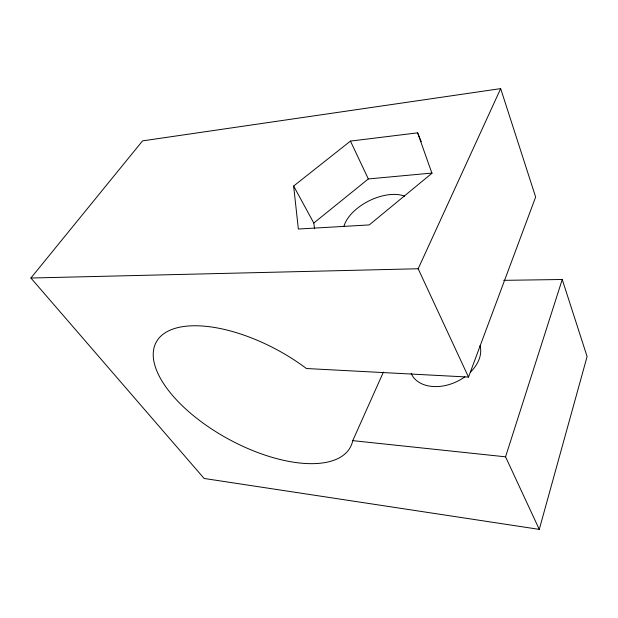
<?xml version="1.0" encoding="UTF-8"?>
<svg xmlns="http://www.w3.org/2000/svg" width="618" height="618" viewBox="0 0 618 618"><rect width="100%" height="100%" fill="white"/><g stroke="black" fill="none" stroke-linecap="round" stroke-linejoin="round"><path stroke-width="0.93" d="M539.275 529.379L505.555 456.826L352.747 440.642A110.367 50.838 28.4 0 1 227.779 438.71A110.367 50.838 28.4 0 1 161.514 335.551A110.367 50.838 28.4 0 1 306.412 368.521L468.498 377.073L535.644 197.026L500.673 88.621L142.549 140.881L30.9 278.023L204.118 478.463L539.275 529.379L587.1 356.563L562.241 279.49L503.647 280.348M505.555 456.826L562.241 279.49M352.747 440.642L383.415 372.067M468.498 377.073L418.17 268.76L500.673 88.621M314.562 228.652L313.797 223.028L368.328 178.942L432.106 173.048M417.637 132.847L431.951 173.264L369.255 224.921L298.355 229.023L293.635 186.033L350.452 141.089L417.637 132.847L421.275 141.738M30.9 278.023L418.17 268.76M293.635 186.033L313.797 223.028M350.452 141.089L368.328 178.942M480.001 345.601A37.165 25.832 -24.5 0 1 470.414 372.167M464.898 376.81A37.165 25.832 -24.5 0 1 411.155 373.264M343.863 226.605A37.845 21.004 -26.4 0 1 368.884 200.935A37.845 21.004 -26.4 0 1 404.612 196.184"/></g></svg>
